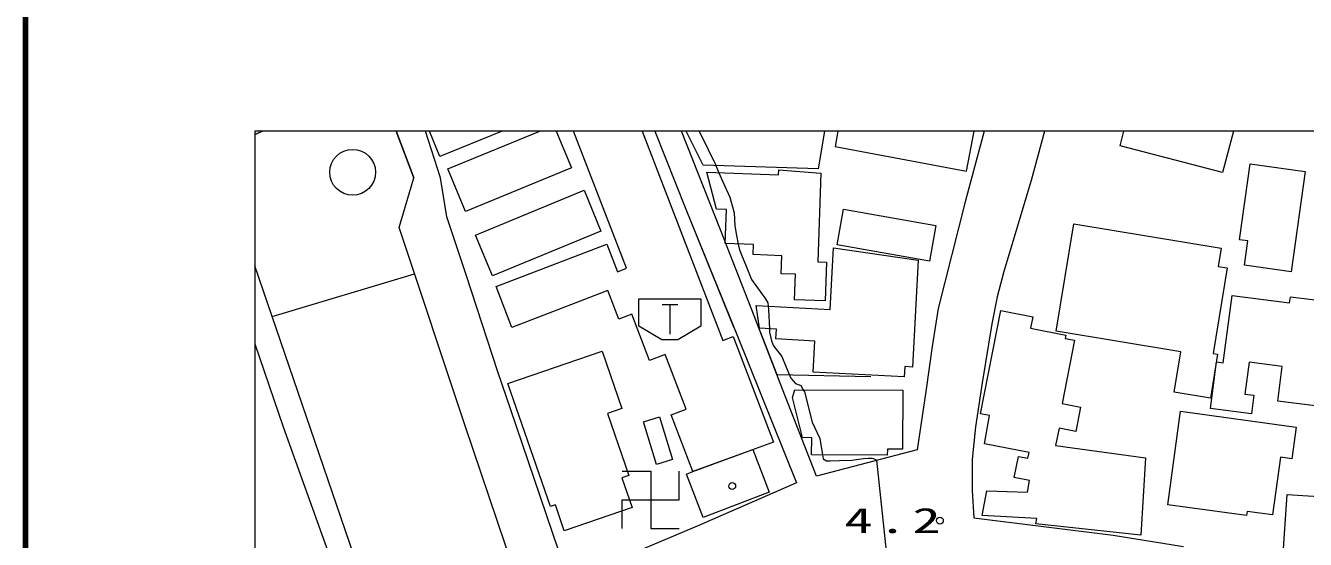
# Model space of a CAD drawing. Units: millimetres on the paper. Extents: x 20 to 1662, y 20 to 574.
# Drawn here: x 20 to 47.91, y 197.09 to 208.3 of the extents above; entities that cross this region are included whole.
import ezdxf

# ---------------------------------------------------------------- set-up
doc = ezdxf.new("R2010")
doc.units = ezdxf.units.MM
for name, color, linetype, lineweight in [('D-SUV', 8, 'Continuous', 13), ('D-TTL', 2, 'Continuous', 140), ('D-TTL-LINE', 7, 'Continuous', 13)]:
    doc.layers.add(name, color=color, linetype=linetype, lineweight=lineweight)
doc.styles.add('ＭＳ ゴシック', font='')
doc.styles.get('ＭＳ ゴシック').set_extended_font_data('MS Gothic')

msp = doc.modelspace()

# ---------------------------------------------------------------- linework, layer by layer
at = {"layer": 'D-SUV'}
for p, q in [((25.167, 206), (25, 205.927)), ((25, 205.927), (25.167, 206)), ((28.471, 204.977), (28.085, 206)), ((28.085, 206), (28.471, 204.977)), ((29.049, 204.979), (28.722, 206)), ((29.035, 205.447), (28.81, 206)), ((30.391, 206), (29.035, 205.447)), ((29.211, 205.173), (31.215, 206)), ((31.575, 206), (31.905, 205.199)), ((33.103, 203.005), (31.951, 206)), ((33.448, 206), (35.205, 201.429)), ((33.723, 206), (34.403, 204.293)), ((33.723, 206), (34.403, 204.293)), ((35.155, 203.841), (34.303, 206)), ((34.779, 205.259), (34.407, 206)), ((34.69, 206), (34.887, 205.601)), ((37.421, 206), (37.289, 205.175)), ((37.718, 206), (37.655, 205.667)), ((40.904, 206), (40.495, 204.455)), ((40.519, 205.123), (40.685, 206)), ((42.22, 206), (41.935, 204.919)), ((43.871, 205.681), (43.955, 206)), ((46.342, 206), (46.105, 205.095)), ((34.887, 205.601), (35.047, 205.271)), ((37.655, 205.667), (40.519, 205.123)), ((46.105, 205.095), (43.871, 205.681)), ((29.593, 204.245), (29.211, 205.173)), ((31.905, 205.199), (29.593, 204.245)), ((37.289, 205.175), (34.779, 205.259)), ((35.047, 205.271), (35.057, 205.249)), ((35.057, 205.249), (35.123, 205.091)), ((46.477, 203.629), (46.709, 205.283)), ((46.709, 205.283), (47.905, 205.115)), ((28.149, 203.893), (28.471, 204.977)), ((29.185, 204.131), (29.049, 204.979)), ((35.071, 204.293), (34.861, 205.101)), ((34.861, 205.101), (36.421, 205.043)), ((35.123, 205.091), (35.207, 204.891)), ((35.207, 204.891), (35.357, 204.561)), ((36.421, 205.043), (36.425, 205.155)), ((36.425, 205.155), (37.347, 205.079)), ((37.347, 205.079), (37.279, 203.147)), ((41.935, 204.919), (41.339, 202.933)), ((47.905, 205.115), (47.599, 202.931)), ((29.811, 203.729), (32.181, 204.709)), ((32.181, 204.709), (32.549, 203.819)), ((35.357, 204.561), (35.457, 204.213)), ((40.495, 204.455), (39.907, 202.129)), ((29.609, 202.861), (29.185, 204.131)), ((34.403, 204.293), (35.439, 201.727)), ((34.403, 204.293), (35.509, 201.559)), ((35.285, 204.285), (35.071, 204.293)), ((35.257, 203.543), (35.285, 204.285)), ((35.457, 204.213), (35.467, 203.933)), ((37.703, 203.517), (37.841, 204.297)), ((37.841, 204.297), (39.853, 203.937)), ((29.589, 199.569), (28.149, 203.893)), ((32.549, 203.819), (30.181, 202.839)), ((35.841, 202.095), (35.155, 203.841)), ((35.467, 203.933), (35.507, 203.721)), ((39.853, 203.937), (39.713, 203.157)), ((42.477, 201.633), (42.863, 203.973)), ((42.863, 203.973), (46.075, 203.443)), ((30.181, 202.839), (29.811, 203.729)), ((30.263, 202.605), (32.679, 203.535)), ((32.679, 203.535), (32.911, 202.931)), ((35.877, 203.521), (35.257, 203.543)), ((35.507, 203.721), (35.543, 203.533)), ((35.543, 203.533), (35.567, 203.411)), ((35.867, 203.303), (35.877, 203.521)), ((39.713, 203.157), (37.703, 203.517)), ((46.659, 203.605), (46.477, 203.629)), ((46.585, 203.073), (46.659, 203.605)), ((35.567, 203.411), (35.617, 203.301)), ((35.617, 203.301), (35.715, 203.051)), ((36.495, 203.279), (35.867, 203.303)), ((36.481, 202.887), (36.495, 203.279)), ((37.551, 202.105), (37.623, 203.453)), ((37.623, 203.453), (39.465, 203.183)), ((46.075, 203.443), (46.009, 203.047)), ((27.897, 194.585), (25, 203.061)), ((32.911, 202.931), (33.103, 203.005)), ((35.715, 203.051), (35.835, 202.761)), ((37.279, 203.147), (37.467, 203.139)), ((37.467, 203.139), (37.437, 202.293)), ((39.465, 203.183), (39.341, 200.849)), ((41.339, 202.933), (41.193, 202.385)), ((46.209, 203.015), (45.899, 201.147)), ((46.009, 203.047), (46.209, 203.015)), ((47.599, 202.931), (46.585, 203.073)), ((25.379, 201.955), (28.485, 202.881)), ((30.303, 200.745), (29.609, 202.861)), ((35.835, 202.761), (36.055, 202.449)), ((36.789, 202.877), (36.481, 202.887)), ((36.769, 202.317), (36.789, 202.877)), ((30.605, 201.713), (30.263, 202.605)), ((32.699, 202.519), (30.605, 201.713)), ((32.939, 201.895), (32.699, 202.519)), ((36.055, 202.449), (36.125, 202.359)), ((41.193, 202.385), (41.073, 201.791)), ((46.121, 200.941), (46.313, 202.413)), ((46.313, 202.413), (47.569, 202.249)), ((47.569, 202.249), (47.587, 202.385)), ((47.587, 202.385), (49.475, 202.141)), ((33.378, 201.741), (33.378, 202.341)), ((33.378, 202.341), (34.728, 202.341)), ((33.884, 202.216), (34.222, 202.216)), ((34.053, 202.216), (34.053, 201.566)), ((34.728, 202.341), (34.728, 201.741)), ((36.511, 200.367), (35.841, 202.095)), ((36.007, 201.697), (35.937, 202.191)), ((35.937, 202.191), (37.551, 202.105)), ((36.125, 202.359), (36.185, 202.249)), ((36.185, 202.249), (36.195, 202.177)), ((36.195, 202.177), (36.205, 202.109)), ((36.205, 202.109), (36.223, 201.687)), ((37.437, 202.293), (36.769, 202.317)), ((39.907, 202.129), (39.771, 201.297)), ((33.223, 202.005), (32.939, 201.895)), ((33.611, 200.995), (33.223, 202.005)), ((40.825, 199.829), (41.267, 202.087)), ((41.267, 202.087), (41.969, 201.949)), ((41.969, 201.949), (41.919, 201.697)), ((33.878, 201.441), (33.378, 201.741)), ((34.728, 201.741), (34.228, 201.441)), ((35.509, 201.559), (36.813, 198.323)), ((36.377, 201.677), (36.007, 201.697)), ((36.389, 200.683), (36.021, 201.633)), ((36.223, 201.687), (36.225, 201.609)), ((36.225, 201.609), (36.265, 201.421)), ((36.365, 201.463), (36.377, 201.677)), ((41.073, 201.791), (40.865, 200.503)), ((41.919, 201.697), (42.687, 201.549)), ((45.199, 201.185), (42.477, 201.633)), ((42.687, 201.549), (42.671, 201.475)), ((25, 201.356), (25.621, 199.543)), ((34.228, 201.441), (33.878, 201.441)), ((35.205, 201.429), (35.429, 201.515)), ((35.429, 201.515), (36.313, 199.213)), ((36.265, 201.421), (36.315, 201.311)), ((36.315, 201.311), (36.495, 201.081)), ((37.213, 201.417), (36.365, 201.463)), ((37.177, 200.741), (37.213, 201.417)), ((39.771, 201.297), (39.635, 200.317)), ((42.879, 201.435), (42.607, 200.053)), ((42.671, 201.475), (42.879, 201.435)), ((30.521, 200.489), (32.575, 201.199)), ((32.575, 201.199), (33.007, 199.945)), ((33.949, 201.125), (33.611, 200.995)), ((34.407, 199.931), (33.949, 201.125)), ((36.495, 201.081), (36.587, 200.847)), ((45.053, 200.301), (45.199, 201.185)), ((45.999, 201.129), (45.841, 200.171)), ((45.899, 201.147), (45.999, 201.129)), ((30.577, 199.941), (30.303, 200.745)), ((36.587, 200.847), (36.687, 200.607)), ((39.161, 200.633), (37.177, 200.741)), ((39.173, 200.859), (39.161, 200.633)), ((39.341, 200.849), (39.173, 200.859)), ((45.841, 199.945), (45.973, 200.961)), ((45.973, 200.961), (46.121, 200.941)), ((46.685, 200.955), (46.595, 200.259)), ((47.407, 200.861), (46.685, 200.955)), ((47.309, 200.107), (47.407, 200.861)), ((31.449, 197.803), (30.521, 200.489)), ((38.435, 200.637), (36.389, 200.683)), ((36.687, 200.607), (36.795, 200.487)), ((36.795, 200.487), (36.905, 200.447)), ((36.905, 200.447), (36.959, 200.355)), ((40.865, 200.503), (40.719, 199.545)), ((37.247, 198.471), (36.511, 200.367)), ((36.727, 200.187), (36.775, 200.355)), ((36.943, 199.309), (36.727, 200.187)), ((36.775, 200.355), (39.131, 200.345)), ((36.959, 200.355), (36.985, 200.307)), ((36.985, 200.307), (37.155, 199.649)), ((39.131, 200.345), (39.125, 199.057)), ((39.635, 200.317), (39.445, 199.045)), ((45.841, 200.171), (45.053, 200.301)), ((46.595, 200.259), (46.791, 200.235)), ((46.791, 200.235), (46.739, 199.827)), ((31.847, 196.197), (30.577, 199.941)), ((33.007, 199.945), (32.691, 199.835)), ((34.077, 199.803), (34.407, 199.931)), ((42.607, 200.053), (43.011, 199.973)), ((43.011, 199.973), (42.909, 199.443)), ((44.909, 197.845), (45.191, 199.885)), ((45.191, 199.885), (47.709, 199.539)), ((46.739, 199.827), (45.841, 199.945)), ((49.841, 199.779), (47.309, 200.107)), ((32.691, 199.835), (33.157, 198.481)), ((33.477, 199.657), (33.829, 199.763)), ((33.759, 198.725), (33.477, 199.657)), ((33.829, 199.763), (34.109, 198.831)), ((34.551, 198.567), (34.077, 199.803)), ((37.155, 199.649), (37.325, 199.289)), ((41.021, 199.791), (40.825, 199.829)), ((40.917, 199.171), (41.021, 199.791)), ((25.621, 199.543), (26.629, 196.727)), ((30.859, 195.803), (29.589, 199.569)), ((37.145, 199.307), (36.943, 199.309)), ((37.143, 198.935), (37.145, 199.307)), ((40.719, 199.545), (40.647, 198.833)), ((42.539, 199.515), (42.465, 199.139)), ((42.909, 199.443), (42.539, 199.515)), ((47.709, 199.539), (47.615, 198.845)), ((36.313, 199.213), (34.551, 198.567)), ((34.551, 198.567), (35.863, 199.047)), ((35.863, 199.047), (36.221, 198.119)), ((39.445, 199.045), (37.247, 198.471)), ((37.325, 199.289), (37.383, 198.933)), ((38.795, 199.059), (38.793, 198.927)), ((39.125, 199.057), (38.795, 199.059)), ((41.885, 198.981), (40.917, 199.171)), ((42.465, 199.139), (44.425, 198.871)), ((34.109, 198.831), (33.759, 198.725)), ((38.793, 198.927), (37.143, 198.935)), ((37.383, 198.933), (37.395, 198.849)), ((37.395, 198.849), (37.465, 198.799)), ((37.465, 198.799), (37.545, 198.799)), ((37.545, 198.799), (37.751, 198.807)), ((37.751, 198.807), (38.019, 198.819)), ((38.019, 198.819), (38.277, 198.855)), ((38.277, 198.855), (38.379, 198.859)), ((38.379, 198.859), (38.465, 198.859)), ((38.465, 198.859), (38.493, 198.851)), ((38.493, 198.851), (38.567, 198.815)), ((38.779, 196.831), (38.567, 198.815)), ((40.647, 198.833), (40.647, 198.153)), ((41.563, 198.439), (41.653, 198.899)), ((41.653, 198.899), (41.861, 198.857)), ((41.861, 198.857), (41.885, 198.981)), ((44.425, 198.871), (44.325, 197.177)), ((47.369, 198.879), (47.197, 197.621)), ((47.615, 198.845), (47.369, 198.879)), ((33.157, 198.481), (33.003, 198.429)), ((33.008, 198.576), (33.633, 198.576)), ((33.633, 198.576), (33.633, 197.326)), ((34.258, 197.951), (34.258, 198.576)), ((34.411, 198.511), (34.551, 198.567)), ((34.775, 197.563), (34.411, 198.511)), ((33.003, 198.429), (33.227, 197.781)), ((36.813, 198.323), (34.695, 197.401)), ((41.899, 198.373), (41.563, 198.439)), ((41.849, 198.117), (41.899, 198.373)), ((33.008, 197.326), (33.008, 197.951)), ((33.008, 197.951), (34.258, 197.951)), ((36.221, 198.119), (34.775, 197.563)), ((40.647, 198.153), (40.683, 197.555)), ((40.861, 197.609), (40.965, 198.147)), ((40.965, 198.147), (41.849, 198.117)), ((47.421, 196.671), (47.517, 198.071)), ((47.517, 198.071), (48.433, 198.009)), ((31.555, 197.839), (31.449, 197.803)), ((31.749, 197.271), (31.555, 197.839)), ((33.227, 197.781), (31.749, 197.271)), ((46.629, 197.607), (44.909, 197.845)), ((46.641, 197.697), (46.629, 197.607)), ((47.197, 197.621), (46.641, 197.697)), ((34.695, 197.401), (31.847, 196.197)), ((40.683, 197.555), (43.721, 197.179)), ((42.053, 197.543), (40.861, 197.609)), ((42.031, 197.427), (42.053, 197.543)), ((44.325, 197.177), (42.031, 197.427)), ((33.633, 197.326), (34.258, 197.326)), ((43.721, 197.179), (45.253, 196.935))]:
    msp.add_line(p, q, dxfattribs=at)
for centre, radius in [((27.133, 205.101), 0.5), ((35.411, 198.251), 0.075), ((39.941, 197.497), 0.075)]:
    msp.add_circle(centre, radius, dxfattribs=at)
at = {"layer": 'D-TTL'}
for p, q in [((20, 574), (20, 20)), ((20, 20), (20, 574))]:
    msp.add_line(p, q, dxfattribs=at)
at = {"layer": 'D-TTL-LINE'}
for p, q in [((25, 206), (25, 106)), ((125, 206), (25, 206))]:
    msp.add_line(p, q, dxfattribs=at)

# ---------------------------------------------------------------- texts
at = {"layer": 'D-SUV', "insert": (37.859, 197.217), "char_height": 0.5499, "attachment_point": 7, "style": 'ＭＳ ゴシック'}
msp.add_mtext('\\T1.2;\\W1.65;4.2', dxfattribs=at)

doc.saveas('drawing.dxf')
